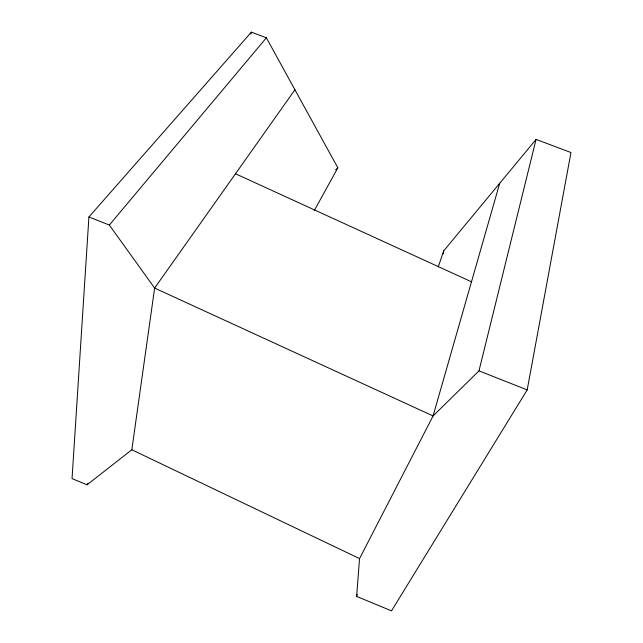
<?xml version="1.0" encoding="UTF-8"?>
<svg xmlns="http://www.w3.org/2000/svg" width="643" height="643" viewBox="0 0 643 643"><rect width="100%" height="100%" fill="white"/><g stroke="black" fill="none" stroke-linecap="round" stroke-linejoin="round"><path stroke-width="0.96" d="M314.258 210.607L337.84 167.815L266.379 37.808L251.365 32.15L88.919 216.98L72.04 478.601L87.046 484.806L131.831 449.77L154.625 288.072L294.936 89.763M438.221 267.014L443.67 250.907L536.069 139.402L570.96 152.544L527.196 389.891L391.507 610.85L356.616 596.407L359.55 558.598L433.069 415.949L499.699 183.287M443.276 253.856L443.67 250.907M250.987 34.119L251.365 32.15M88.919 216.98L109.342 225.042L154.625 288.072L433.069 415.949L478.979 370.866L536.069 139.402M356.616 596.407L357.211 594.494M87.046 484.806L88.115 483.118M109.342 225.042L266.379 37.808M335.63 169.856L337.84 167.815M478.979 370.866L527.196 389.891M235.499 173.763L471.488 281.803M131.831 449.77L359.55 558.598"/></g></svg>
